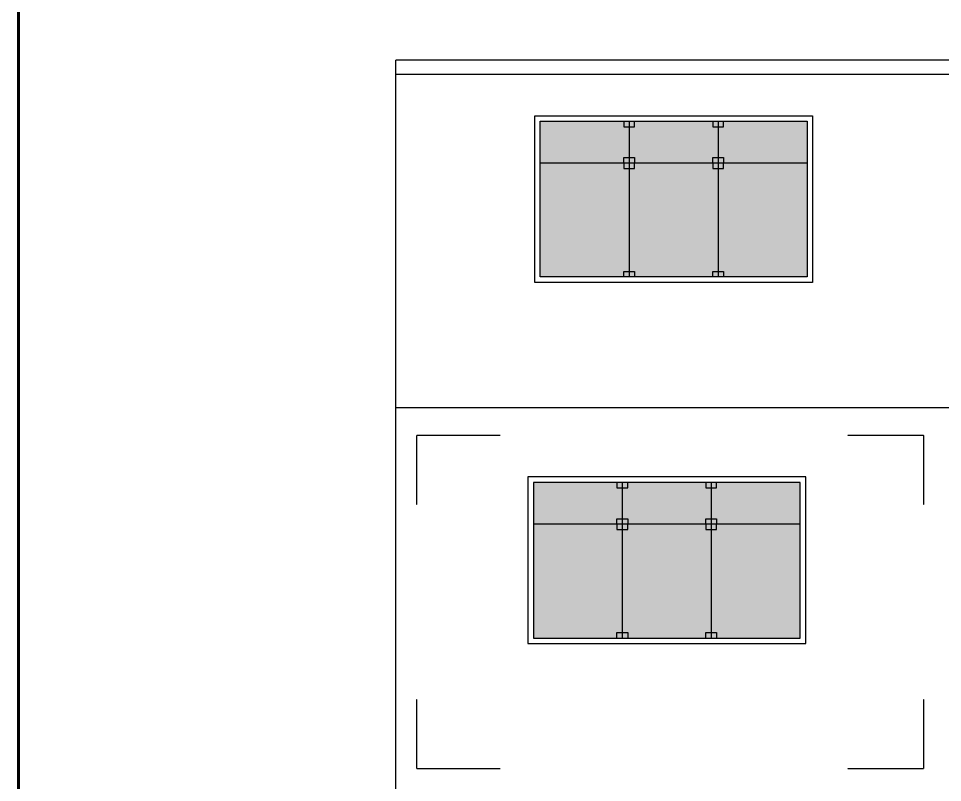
# Model space of a CAD drawing. Header units: millimetres. Extents: x -249630 to 95394, y -188036 to 109963.
# Drawn here: x -100853 to -92539, y -10800 to -3925 of the extents above; entities that cross this region are included whole.
import ezdxf

# ---------------------------------------------------------------- set-up
doc = ezdxf.new("R2010")
doc.units = ezdxf.units.MM
doc.linetypes.add('DASHED2', pattern=[9.525, 6.35, -3.175])
for name, color, linetype in [('04', 4, 'Continuous'), ('05', 5, 'Continuous'), ('Layer1', 2, 'Continuous'), ('Layer8', 8, 'Continuous'), ('SOMBRA', 252, 'Continuous'), ('VEREDA', 1, 'Continuous')]:
    doc.layers.add(name, color=color, linetype=linetype)
doc.layers.add('MUROS', color=6, linetype='Continuous', lineweight=60)

msp = doc.modelspace()

# ---------------------------------------------------------------- hatches: boundary and pattern name
at = {"layer": 'SOMBRA'}
h = msp.add_hatch(color=8, dxfattribs=at)
h.set_gradient(color1=(122, 133, 132), one_color=1, tint=1, name='INVCURVED')
h.paths.add_polyline_path([(-95357.461, -4849.524), (-96157.461, -4849.524), (-96157.461, -6249.524), (-95357.461, -6249.524)])
h.paths.add_polyline_path([(-94557.461, -4849.524), (-95357.461, -4849.524), (-95357.461, -6249.524), (-94557.461, -6249.524)])
h.paths.add_polyline_path([(-93757.461, -4849.524), (-94557.461, -4849.524), (-94557.461, -6249.524), (-93757.461, -6249.524)])
h = msp.add_hatch(color=8, dxfattribs=at)
h.set_gradient(color1=(122, 133, 132), one_color=1, tint=1, name='INVCURVED')
h.paths.add_polyline_path([(-95419.961, -8099.524), (-96219.961, -8099.524), (-96219.961, -9499.524), (-95419.961, -9499.524)])
h.paths.add_polyline_path([(-94619.961, -8099.524), (-95419.961, -8099.524), (-95419.961, -9499.524), (-94619.961, -9499.524)])
h.paths.add_polyline_path([(-93819.961, -8099.524), (-94619.961, -8099.524), (-94619.961, -9499.524), (-93819.961, -9499.524)])

# ---------------------------------------------------------------- linework, layer by layer
at = {"layer": '04'}
msp.add_line((-97457.461, -7424.524), (-87769.961, -7424.524), dxfattribs=at)
at = {"layer": '05'}
msp.add_line((-97457.461, -14174.524), (-97457.461, -7424.524), dxfattribs=at)
at = {"layer": 'Layer1'}
for p, q in [((-87769.961, -4299.524), (-97457.461, -4299.524)), ((-97457.461, -4424.524), (-92557.461, -4424.524)), ((-96207.461, -6299.524), (-96207.461, -4799.524)), ((-96207.461, -4799.524), (-93707.461, -4799.524)), ((-93707.461, -4799.524), (-93707.461, -6299.524)), ((-93707.461, -6299.524), (-96207.461, -6299.524)), ((-93769.961, -8049.524), (-96269.961, -8049.524)), ((-96269.961, -8049.524), (-96269.961, -9549.524)), ((-93769.961, -9549.524), (-93769.961, -8049.524)), ((-96269.961, -9549.524), (-93769.961, -9549.524))]:
    msp.add_line(p, q, dxfattribs=at)
for points in [[(-97457.461, -4424.524), (-97457.461, -4299.524)], [(-97457.461, -4424.524), (-88894.961, -4424.524)], [(-97457.461, -7424.524), (-97457.461, -4424.524)], [(-92557.461, -4424.524), (-88894.961, -4424.524)]]:
    msp.add_lwpolyline(points, dxfattribs=at)
at = {"layer": 'Layer8', "linetype": 'DASHED2', "ltscale": 0.025}
for points in [[(-97269.961, -7674.524), (-96519.961, -7674.524)], [(-97269.961, -8299.524), (-97269.961, -7674.524)], [(-93394.961, -7674.524), (-92707.461, -7674.524)], [(-92707.461, -8299.524), (-92707.461, -7674.524)], [(-97269.961, -10674.524), (-97269.961, -10049.524)], [(-97269.961, -10674.524), (-97269.961, -10049.524)], [(-92707.461, -10674.524), (-92707.461, -10049.524)], [(-97269.961, -10674.524), (-96519.961, -10674.524)], [(-97269.961, -10674.524), (-96519.961, -10674.524)], [(-93394.961, -10674.524), (-92707.461, -10674.524)]]:
    msp.add_lwpolyline(points, dxfattribs=at)
at = {"layer": 'MUROS'}
msp.add_lwpolyline([(-100852.68, -25395.954), (-44521.546, -25395.954), (-44521.546, 12104.046), (-100852.68, 12104.046)], close=True, dxfattribs=at)
at = {"layer": 'VEREDA'}
for p, q in [((-96157.461, -6249.524), (-96157.461, -4849.524)), ((-96157.461, -4849.524), (-93757.461, -4849.524)), ((-93757.461, -4849.524), (-93757.461, -6249.524)), ((-96157.461, -5224.524), (-93757.461, -5224.524)), ((-93757.461, -6249.524), (-96157.461, -6249.524)), ((-93819.961, -8099.524), (-96219.961, -8099.524)), ((-96219.961, -8099.524), (-96219.961, -9499.524)), ((-93819.961, -9499.524), (-93819.961, -8099.524)), ((-93819.961, -8474.524), (-96219.961, -8474.524)), ((-96219.961, -9499.524), (-93819.961, -9499.524))]:
    msp.add_line(p, q, dxfattribs=at)
for points in [[(-95406.211, -4849.524), (-95406.211, -4898.274), (-95308.711, -4898.274), (-95308.711, -4849.524)], [(-95357.461, -4849.524), (-95357.461, -6249.524)], [(-94606.211, -4849.524), (-94606.211, -4898.274), (-94508.711, -4898.274), (-94508.711, -4849.524)], [(-94557.461, -4849.524), (-94557.461, -6249.524)], [(-95406.211, -5224.524), (-95406.211, -5175.774), (-95308.711, -5175.774), (-95308.711, -5224.524)], [(-95406.211, -5224.524), (-95406.211, -5273.274), (-95308.711, -5273.274), (-95308.711, -5224.524)], [(-94606.211, -5224.524), (-94606.211, -5175.774), (-94508.711, -5175.774), (-94508.711, -5224.524)], [(-94606.211, -5224.524), (-94606.211, -5273.274), (-94508.711, -5273.274), (-94508.711, -5224.524)], [(-95406.211, -6249.524), (-95406.211, -6200.774), (-95308.711, -6200.774), (-95308.711, -6249.524)], [(-94606.211, -6249.524), (-94606.211, -6200.774), (-94508.711, -6200.774), (-94508.711, -6249.524)], [(-95468.711, -8099.524), (-95468.711, -8148.274), (-95371.211, -8148.274), (-95371.211, -8099.524)], [(-95419.961, -8099.524), (-95419.961, -9499.524)], [(-94668.711, -8099.524), (-94668.711, -8148.274), (-94571.211, -8148.274), (-94571.211, -8099.524)], [(-94619.961, -8099.524), (-94619.961, -9499.524)], [(-95468.711, -8474.524), (-95468.711, -8425.774), (-95371.211, -8425.774), (-95371.211, -8474.524)], [(-95468.711, -8474.524), (-95468.711, -8523.274), (-95371.211, -8523.274), (-95371.211, -8474.524)], [(-94668.711, -8474.524), (-94668.711, -8425.774), (-94571.211, -8425.774), (-94571.211, -8474.524)], [(-94668.711, -8474.524), (-94668.711, -8523.274), (-94571.211, -8523.274), (-94571.211, -8474.524)], [(-95468.711, -9499.524), (-95468.711, -9450.774), (-95371.211, -9450.774), (-95371.211, -9499.524)], [(-94668.711, -9499.524), (-94668.711, -9450.774), (-94571.211, -9450.774), (-94571.211, -9499.524)]]:
    msp.add_lwpolyline(points, dxfattribs=at)

doc.saveas('drawing.dxf')
